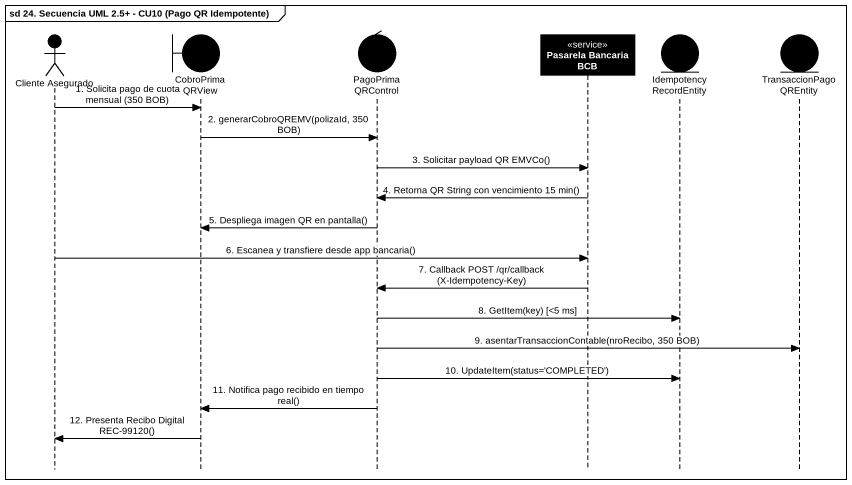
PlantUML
@startuml
mainframe sd 24. Secuencia UML 2.5+ - CU10 (Pago QR Idempotente)
hide footbox
actor "Cliente Asegurado" as Cliente_Asegurado #000000
boundary CobroPrimaQRView #000000
control PagoPrimaQRControl #000000
participant "Pasarela Bancaria BCB" as Pasarela_Bancaria_BCB <<service>> #000000
entity IdempotencyRecordEntity #000000
entity TransaccionPagoQREntity #000000

Cliente_Asegurado -> CobroPrimaQRView : 1. Solicita pago de cuota mensual (350 BOB)
CobroPrimaQRView -> PagoPrimaQRControl : 2. generarCobroQREMV(polizaId, 350 BOB)
PagoPrimaQRControl -> Pasarela_Bancaria_BCB : 3. Solicitar payload QR EMVCo()
Pasarela_Bancaria_BCB -> PagoPrimaQRControl : 4. Retorna QR String con vencimiento 15 min()
PagoPrimaQRControl -> CobroPrimaQRView : 5. Despliega imagen QR en pantalla()
Cliente_Asegurado -> Pasarela_Bancaria_BCB : 6. Escanea y transfiere desde app bancaria()
Pasarela_Bancaria_BCB -> PagoPrimaQRControl : 7. Callback POST /qr/callback (X-Idempotency-Key)
PagoPrimaQRControl -> IdempotencyRecordEntity : 8. GetItem(key) [<5 ms]
PagoPrimaQRControl -> TransaccionPagoQREntity : 9. asentarTransaccionContable(nroRecibo, 350 BOB)
PagoPrimaQRControl -> IdempotencyRecordEntity : 10. UpdateItem(status='COMPLETED')
PagoPrimaQRControl -> CobroPrimaQRView : 11. Notifica pago recibido en tiempo real()
CobroPrimaQRView -> Cliente_Asegurado : 12. Presenta Recibo Digital REC-99120()
@enduml
